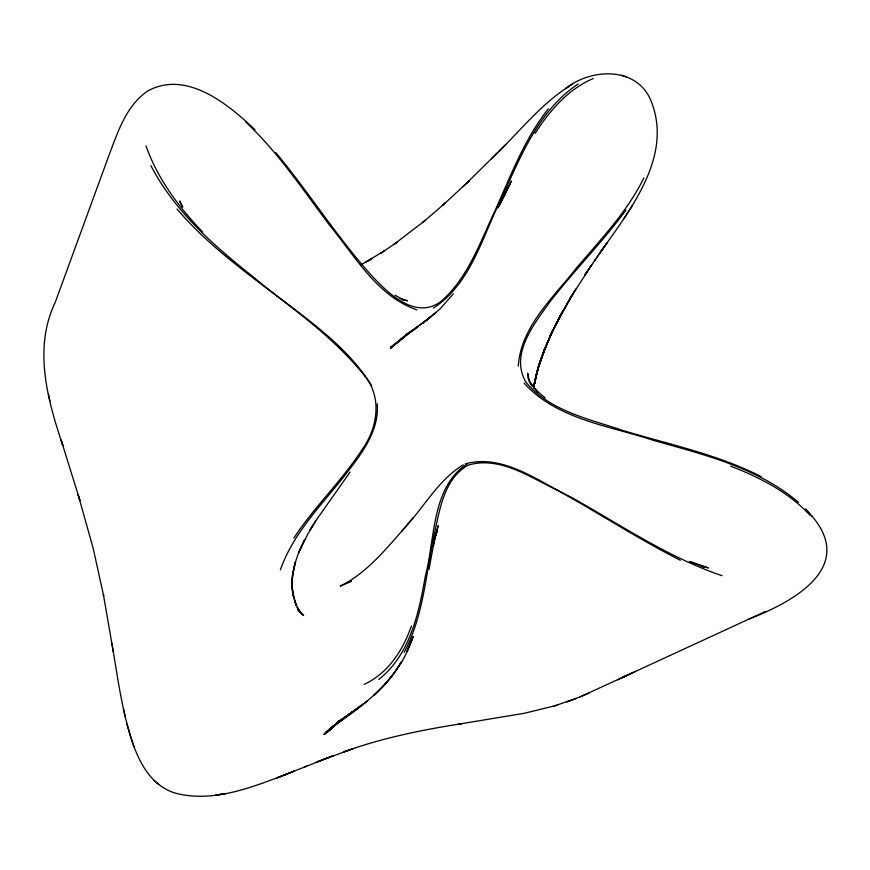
<?xml version="1.0" encoding="UTF-8"?>
<svg xmlns="http://www.w3.org/2000/svg" width="870" height="870" viewBox="0 0 870 870"><rect width="100%" height="100%" fill="white"/><g stroke="black" fill="none" stroke-linecap="round" stroke-linejoin="round"><path stroke-width="1.3" d="M518.27 366.205C520.836 326.685 553.048 297.844 576.071 268.46C600.43 239.739 627.118 212.052 643.876 177.915M533.745 387.03C536.942 367.336 544.25 348.544 552.722 330.556L543.5 351.741L554.212 327.588L562.335 311.982L550.938 334.036L571.579 295.844L558.757 318.463L575.864 289.068L569.698 299.03L591.752 264.774L584.705 275.083L604.041 246.95M533.767 386.758L538.889 364.976L533.669 386.737L536.583 373.524L543.739 350.969M533.712 387.346L536.583 373.524M428.986 569.578L433.956 542.499M433.358 546.066L436.098 533.364M537.258 371.033L533.517 388.009L537.943 368.51L544.903 348.217L537.258 371.033L540.705 359.767M295.398 561.9L292.592 574.852L291.863 583.444L292.592 574.852L295.126 562.966M435.13 537.529L438.197 525.665L433.782 542.14L436.947 530.406L435.402 535.55M434.674 537.954L437.305 530.461L433.597 540.999M411.401 626.041C403.093 649.999 388.009 673.5 364.226 684.331M280.347 569.883C292.994 533.843 320.443 506.155 343.737 476.825C360.028 455.749 379.385 432.151 377.286 403.821M411.891 639.874C398.623 679.296 364.399 705.374 331.274 727.603L349.164 714.205M504.676 194.956L511.495 180.993L497.901 207.93L505.002 194.467L499.793 203.971M404.137 652.457C423.081 616.928 425.756 575.929 433.575 537.116C439.567 511.69 443.047 479.457 468.049 465.167C499.782 455.608 530.287 477.543 557.8 490.495C598.962 513.191 638.373 539.008 680.34 560.258M594.319 261.065L606.858 243.111L599.43 253.605C630.054 209.833 674.848 155.023 650.02 98.527C634.611 65.946 589.969 68.784 565.457 88.697L572.275 84.249M350.11 472.062L315.756 520.793L307.491 534.669L298.443 553.005L304.75 539.563C296.007 556.506 289.71 575.69 292.983 594.928L291.918 582.617L292.461 590.393L296.039 605.4L292.701 593.851L293.853 597.994M312.776 525.513L309.872 530.167L315.756 520.793M623.877 218.685L632.49 205.385M535.083 133.393C549.514 110.881 568.023 89.24 593.166 78.561M293.908 538.03C314.57 506.427 342.454 480.294 362.79 448.485C377.569 427.485 382.115 397.721 365.172 376.492C312.352 310.34 231.67 273.68 177.056 209.028M453.346 293.755L440.209 308.817L423.222 322.857L435.826 312.743M548.328 108.804C524.501 138.895 510.929 175.283 495.345 209.953C480.251 241.816 468.256 277.541 441.057 301.433C415.023 320.704 386.998 292.32 370.131 273.919C336.016 235.607 308.589 191.998 275.801 152.609M626.019 210.094C602.192 242.415 573.743 270.962 549.264 302.76C533.571 324.771 509.679 354.71 526.067 382.398C549.927 410.944 588.881 418.948 622.561 430.356C669.073 444.494 717.522 454.26 761.076 476.597M463.199 464.874C439.698 479.098 425.713 504.154 407.823 524.295C387.552 547.012 367.999 572.449 340.137 586.217L351.513 580.997M413.043 517.737L401.483 531.613M339.659 720.664L332.264 727.885L336.668 723.525M407.454 333.46L404.811 336.222L407.432 333.591M339.898 720.36L331.133 728.603L336.592 723.525M569.513 86.032C542.293 103.269 521.826 128.771 499.152 151.228L505.666 144.453M339.833 720.458L328.12 731.279L339.42 720.828M339.583 720.588L325.141 733.932L339.594 721.067M361.083 264.784L384.366 250.886L381.017 253.072L396.948 242.262L393.697 244.611L425.702 220.034L422.613 222.557L445.451 202.906L442.471 205.548L466.483 183.352L501.794 148.455M491.463 158.818L497.966 152.424L495.291 155.045M423.222 322.857L430.617 317.006L404.256 336.462L397.699 342.671L407.519 333.395M339.648 720.751L329.371 730.691L339.093 721.317M339.626 720.697L323.825 734.421L345.379 716.619M339.409 720.947L326.913 731.866L339.768 720.882M466.483 183.352L469.332 180.677L462.894 186.691M404.691 336.19L390.565 348.337L407.356 333.786M340.377 720.382L341.953 718.979M407.726 333.373L397.568 342.334L407.726 333.949M378.754 679.437C410.118 654.74 418.84 613.263 425.343 576.016C435.228 539.226 431.27 487.504 466.983 463.971M335.526 724.743L343.291 718.337M409.759 332.296L411.793 330.644L409.748 332.275M339.985 721.023L325.739 732.312L352.676 711.486L341.616 720.034M407.704 333.895L390.391 347.521L418.361 326.38L404.256 336.462M430.617 317.006L410.999 331.709M355.754 709.67L367.107 701.187L344.618 717.5L359.767 706.766L352.035 712.323M578.137 83.998C538.78 110.153 520.695 156.219 501.936 197.544C482.567 235.629 471.235 283.729 433.347 308.078M368.434 260.685L371.871 258.749L365.411 262.381M345.51 583.661L349.522 581.867M617.559 679.785L627.031 675.337L579.964 696.946L553.559 706.266M631.315 673.358L621.767 677.817L635.633 671.368M748.722 619.135C790.917 602.866 857.07 568.262 811.514 515.584M630.293 673.826L765.589 611.393M579.964 696.946L589.24 692.922M127.074 724.166C134.197 751.365 145.486 783.62 174.946 793.038C212.943 803.195 251.713 787.339 286.893 774.093L284.512 775.039L294.386 771.016L276.921 777.943L333.656 755.53L316.919 761.968L326.435 758.346M304.533 767.003L306.838 766.068M566.74 702.068L576.157 698.523M324.195 759.205L353.024 748.711L343.65 751.908C381.745 738.097 421.548 729.963 461.481 723.699L458.805 724.123L524.208 713.313L557.126 705.244M347.859 582.585L351.23 581.388M465.374 463.84C503.317 453.433 538.737 481.719 571.188 497.216C620.625 524.838 668.04 557.387 722.046 575.69M702.221 566.631L708.648 567.903L689.366 561.465L703.841 566.903L699.784 565.369M402.049 299.519L407.551 300.824L400.113 298.54M416.871 309.872C376.884 296.061 354.732 255.671 329.143 224.677C302.64 189.355 277.976 152.109 245.525 121.822M621.474 75.201L626.465 76.973M730.702 466.135C759.782 477.521 788.764 492.115 810.155 515.431M401.69 299.084L404.093 300.204L395.034 295.267M798.529 502.349C757.683 467.625 704.178 454.749 653.794 440.47C609.479 425.778 556.854 419.46 524.077 383.104M545.131 397.797L536.757 390.847L530.417 383.355L537.693 392M154.186 780.52L158.797 784.599M297.583 609.87L303.608 615.536L298.769 610.686L301.944 614.166L297.159 607.445M254.932 129.673C228.07 104.095 186.267 69.698 147.65 91.045C126.585 105.422 118.211 130.935 109.587 153.696L55.191 302.434C33.136 348.457 47.545 400.015 62.857 445.603L61.139 440.068L79.953 500.663L78.137 494.617L93.21 548.459L103.628 595.765L103.389 594.504L113.252 651.5L111.871 643.256M202.645 231.953C178.742 207.169 157.557 178.72 146.029 145.975M805.555 508.972L811.797 516.214L806.033 509.461M530.417 383.355L532.201 386.008L528.166 377.971L528.84 379.766M297.116 607.412L298.899 610.294L294.702 600.996M371.74 385.91C342.976 339.148 293.397 311.036 252.43 276.225C213.139 245.144 174.294 210.812 150.912 165.67M182.776 207.093L179.698 201.046L182.308 206.766M134.284 747.384C122.953 716.119 118.527 682.95 113.056 650.303M48.35 393.936L49.971 401.037M123.475 708.909L125.313 717.097M529.58 382.778L527.633 373.219L528.394 377.819M541.629 357.113L538.617 365.965L551.254 333.504L541.629 357.113M413.141 636.688L407.062 651.271L413.141 636.688M554.212 327.588L549.709 336.929L560.552 315.136L554.212 327.588M401.592 661.624C394.143 674.239 384.768 685.593 373.926 695.413L384.148 685.364L393.436 674.076L401.592 661.624M225.439 793.581L215.836 795.158L225.439 793.581"/></g></svg>
